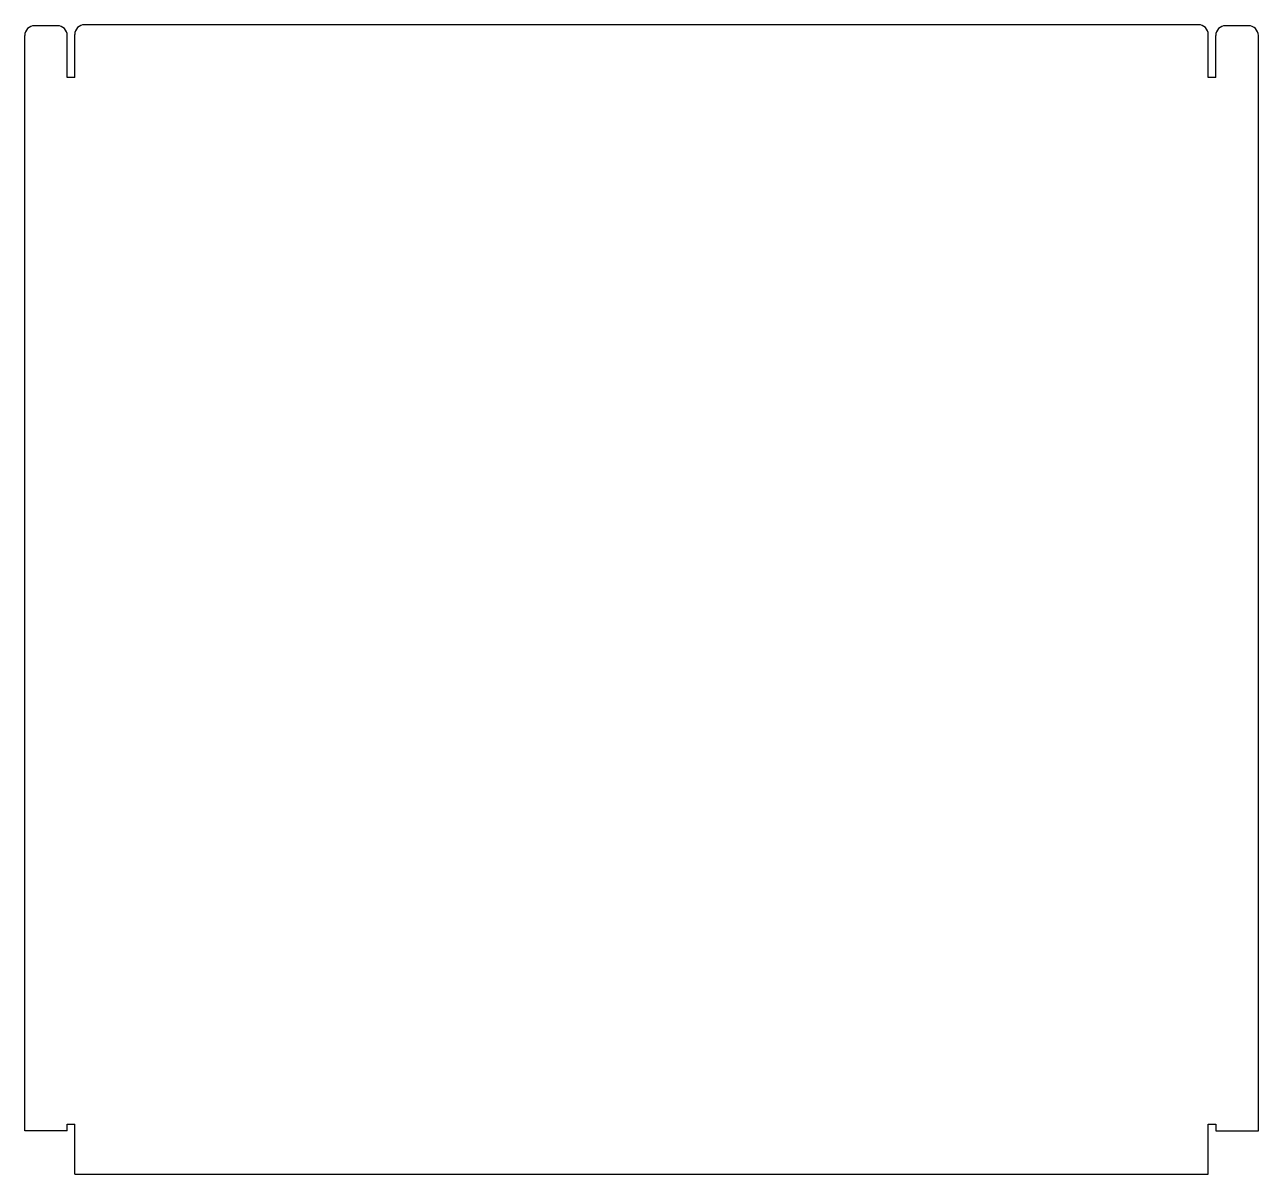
# Model space of a CAD drawing. Header units: millimetres. Extents: x -197 to 556, y -201 to 500.
import ezdxf

# ---------------------------------------------------------------- set-up
doc = ezdxf.new("R2010")
doc.units = ezdxf.units.MM
doc.layers.add('Visível_(ANSI)', color=7, linetype='Continuous')

msp = doc.modelspace()

# ---------------------------------------------------------------- linework, layer by layer
at = {"layer": 'Visível_(ANSI)', "color": 7, "linetype": 'Continuous'}
for p, q in [((-177.37, 499.63), (-191.37, 499.63)), ((519.15, 500.27), (-160.85, 500.27)), ((549.68, 499.63), (535.68, 499.63)), ((-197.37, -174.96), (-197.37, 493.63)), ((-171.37, 468.04), (-171.37, 493.63)), ((-166.85, 468.04), (-166.85, 494.27)), ((525.15, 468.04), (525.15, 494.27)), ((529.68, 468.04), (529.68, 493.63)), ((555.68, -174.96), (555.68, 493.63)), ((-166.85, 468.04), (-171.37, 468.04)), ((529.68, 468.04), (525.15, 468.04)), ((-171.37, -174.96), (-171.37, -170.96)), ((-171.37, -170.96), (-166.85, -170.96)), ((-166.85, -201.49), (-166.85, -170.96)), ((525.15, -170.96), (529.68, -170.96)), ((525.15, -201.49), (525.15, -170.96)), ((529.68, -170.96), (529.68, -174.96)), ((-171.37, -174.96), (-197.37, -174.96)), ((529.68, -174.96), (555.68, -174.96)), ((-166.85, -201.49), (525.15, -201.49))]:
    msp.add_line(p, q, dxfattribs=at)
for centre, start, end in [((-191.37, 493.63), 90, 180), ((-177.37, 493.63), 0, 90), ((-160.85, 494.27), 90, 180), ((519.15, 494.27), 0, 90), ((535.68, 493.63), 90, 180), ((549.68, 493.63), 0, 90)]:
    msp.add_arc(centre, 6, start, end, dxfattribs=at)

doc.saveas('drawing.dxf')
